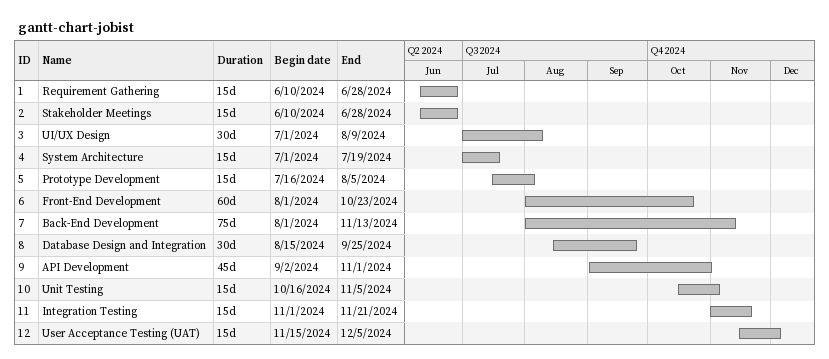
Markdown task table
gantt-chart-jobist

| ID | Task | Duration | Start | Finish |
|---|---|---|---|---|
| 1 | Requirement Gathering | 15d | 2024-06-10 | 2024-06-28 |
| 2 | Stakeholder Meetings | 15d | 2024-06-10 | 2024-06-28 |
| 3 | UI/UX Design | 30d | 2024-07-01 | 2024-08-09 |
| 4 | System Architecture | 15d | 2024-07-01 | 2024-07-19 |
| 5 | Prototype Development | 15d | 2024-07-16 | 2024-08-05 |
| 6 | Front-End Development | 60d | 2024-08-01 | 2024-10-23 |
| 7 | Back-End Development | 75d | 2024-08-01 | 2024-11-13 |
| 8 | Database Design and Integration | 30d | 2024-08-15 | 2024-09-25 |
| 9 | API Development | 45d | 2024-09-02 | 2024-11-01 |
| 10 | Unit Testing | 15d | 2024-10-16 | 2024-11-05 |
| 11 | Integration Testing | 15d | 2024-11-01 | 2024-11-21 |
| 12 | User Acceptance Testing (UAT) | 15d | 2024-11-15 | 2024-12-05 |
